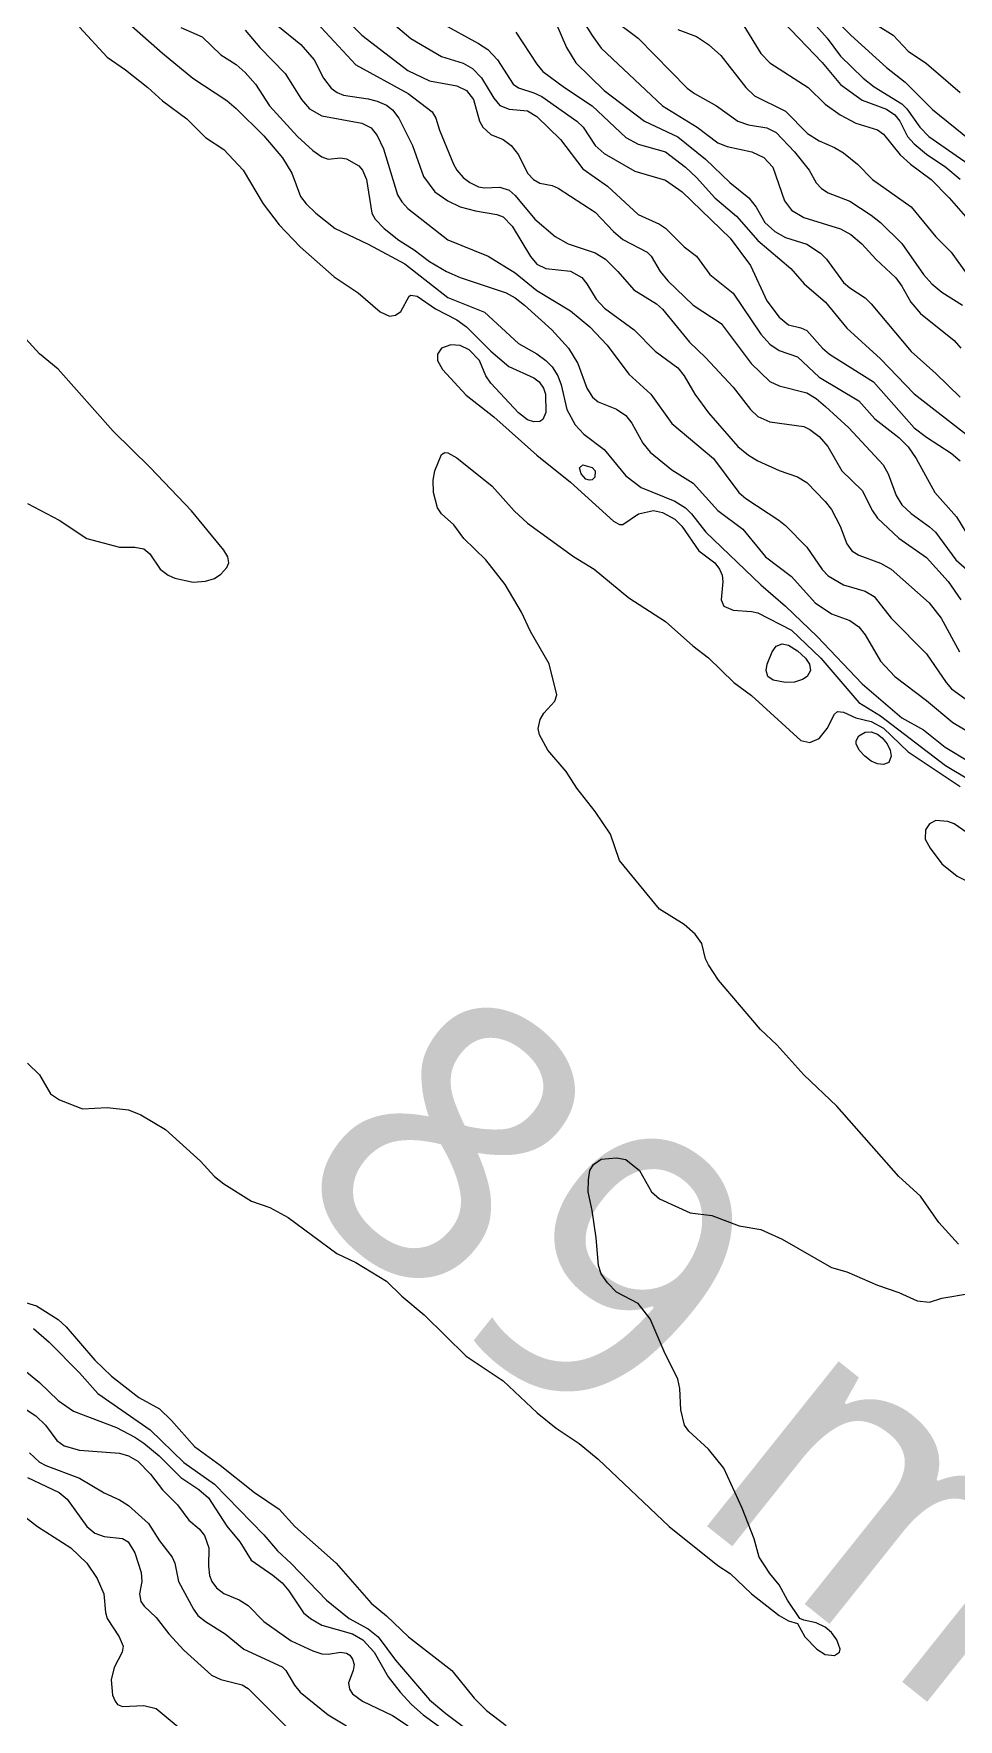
# Model space of a CAD drawing. Extents: x 474277 to 475042, y 254928 to 255625.
# Drawn here: x 474671.67 to 474694.77, y 255047.68 to 255089.81 of the extents above; entities that cross this region are included whole.
import ezdxf

# ---------------------------------------------------------------- set-up
doc = ezdxf.new("R2010")
doc.units = 0
doc.header["$MEASUREMENT"] = 0
doc.layers.add('BaseMapV2_DTM_export_MonNov09090547073261 — entities', color=1, linetype='CONTINUOUS')
doc.styles.get("Standard").update_dxf_attribs({"font": 'romans.shx'})

msp = doc.modelspace()

# ---------------------------------------------------------------- linework, layer by layer
at = {"layer": 'BaseMapV2_DTM_export_MonNov09090547073261 — entities', "color": 15, "linetype": 'Continuous', "true_color": 0xb7484b}
for points in [[(474679.257, 255091.25, 87), (474681.097, 255089.683, 87), (474681.864, 255089.234, 87), (474682.401, 255089.069, 87), (474682.631, 255088.938, 87), (474682.861, 255088.7, 87), (474683.167, 255088.195, 87), (474683.321, 255088.012, 87), (474683.551, 255087.917, 87), (474684.011, 255087.876, 87), (474684.241, 255087.74, 87), (474684.835, 255087.162, 87), (474685.391, 255086.43, 87), (474686.004, 255085.998, 87), (474686.771, 255085.29, 87), (474687.308, 255085.05, 87), (474687.461, 255084.947, 87), (474687.923, 255084.478, 87), (474688.228, 255084.247, 87), (474688.565, 255083.788, 87), (474689.148, 255083.322, 87), (474689.838, 255082.298, 87), (474690.068, 255082.048, 87), (474690.298, 255081.894, 87), (474690.758, 255081.733, 87), (474691.295, 255081.225, 87), (474692.292, 255080.629, 87), (474692.692, 255080.184, 87), (474693.289, 255079.718, 87), (474693.519, 255079.485, 87), (474693.723, 255079.188, 87), (474694.184, 255078.344, 87), (474694.726, 255077.731, 87), (474695.106, 255077.117, 87)], [(474673.276, 255090.754, 88.5), (474674.886, 255089.322, 88.5), (474675.648, 255088.695, 88.5), (474676.497, 255088.134, 88.5), (474676.727, 255087.938, 88.5), (474677.417, 255087.255, 88.5), (474677.891, 255086.702, 88.5), (474678.123, 255086.318, 88.5), (474678.337, 255085.739, 88.5), (474678.478, 255085.552, 88.5), (474678.72, 255085.319, 88.5), (474679.207, 255084.938, 88.5), (474680.024, 255084.551, 88.5), (474680.944, 255084.052, 88.5), (474682.017, 255083.212, 88.5), (474682.937, 255082.845, 88.5), (474683.781, 255082.061, 88.5), (474684.241, 255081.807, 88.5), (474684.471, 255081.642, 88.5), (474684.624, 255081.485, 88.5), (474684.765, 255081.258, 88.5), (474684.847, 255081.028, 88.5), (474684.991, 255080.414, 88.5), (474685.199, 255080.031, 88.5), (474685.414, 255079.801, 88.5), (474685.928, 255079.418, 88.5), (474686.465, 255078.755, 88.5), (474686.848, 255078.469, 88.5), (474687.691, 255078.121, 88.5), (474687.957, 255077.961, 88.5), (474688.11, 255077.807, 88.5), (474688.467, 255077.347, 88.5), (474689.838, 255076.032, 88.5), (474690.452, 255075.504, 88.5), (474691.246, 255074.74, 88.5), (474692.369, 255073.563, 88.5), (474693.365, 255072.71, 88.5), (474693.902, 255072.411, 88.5), (474694.445, 255071.98, 88.5), (474695.052, 255071.613, 88.5)], [(474679.104, 255090.545, 87.25), (474679.87, 255089.769, 87.25), (474681.021, 255088.887, 87.25), (474681.557, 255088.628, 87.25), (474682.247, 255088.504, 87.25), (474682.488, 255088.389, 87.25), (474682.661, 255088.159, 87.25), (474682.812, 255087.622, 87.25), (474682.895, 255087.469, 87.25), (474683.091, 255087.289, 87.25), (474683.405, 255087.162, 87.25), (474683.6, 255087.009, 87.25), (474683.787, 255086.778, 87.25), (474684.011, 255086.321, 87.25), (474684.155, 255086.165, 87.25), (474684.318, 255086.075, 87.25), (474684.624, 255086.012, 87.25), (474684.778, 255085.945, 87.25), (474685.698, 255085.348, 87.25), (474686.154, 255084.862, 87.25), (474686.388, 255084.663, 87.25), (474687.001, 255084.351, 87.25), (474687.095, 255084.248, 87.25), (474687.324, 255083.865, 87.25), (474687.519, 255083.635, 87.25), (474688.151, 255083.026, 87.25), (474688.85, 255082.561, 87.25), (474689.598, 255081.564, 87.25), (474690.068, 255081.116, 87.25), (474690.298, 255081.005, 87.25), (474690.988, 255080.83, 87.25), (474691.218, 255080.691, 87.25), (474691.457, 255080.491, 87.25), (474692.035, 255079.954, 87.25), (474692.894, 255079.034, 87.25), (474693.021, 255078.804, 87.25), (474693.224, 255078.267, 87.25), (474693.365, 255078.037, 87.25), (474693.595, 255077.815, 87.25), (474694.055, 255077.487, 87.25), (474694.204, 255077.347, 87.25), (474694.708, 255076.657, 87.25), (474695.408, 255076.044, 87.25)], [(474685.161, 255090.493, 86), (474685.621, 255089.759, 86), (474685.851, 255089.444, 86), (474687.385, 255088.005, 86), (474688.252, 255087.469, 86), (474688.765, 255087.076, 86), (474688.995, 255086.985, 86), (474689.615, 255086.855, 86), (474689.915, 255086.711, 86), (474690.135, 255086.472, 86), (474690.427, 255085.628, 86), (474690.605, 255085.4, 86), (474690.912, 255085.213, 86), (474691.832, 255084.933, 86), (474692.085, 255084.785, 86), (474692.367, 255084.555, 86), (474692.709, 255084.171, 86), (474693.212, 255083.707, 86), (474693.365, 255083.496, 86), (474693.584, 255083.098, 86), (474693.825, 255082.817, 86), (474694.669, 255082.139, 86), (474694.837, 255081.948, 86)], [(474678.741, 255090.076, 87.5), (474679.717, 255089.026, 87.5), (474681.03, 255088.312, 87.5), (474681.623, 255087.852, 87.5), (474681.719, 255087.699, 87.5), (474681.814, 255087.392, 87.5), (474682.16, 255086.548, 87.5), (474682.247, 255086.394, 87.5), (474682.401, 255086.215, 87.5), (474682.565, 255086.088, 87.5), (474682.784, 255085.983, 87.5), (474682.937, 255085.956, 87.5), (474683.321, 255085.968, 87.5), (474683.551, 255085.899, 87.5), (474683.704, 255085.765, 87.5), (474684.191, 255085.168, 87.5), (474684.701, 255084.739, 87.5), (474685.024, 255084.555, 87.5), (474685.698, 255084.333, 87.5), (474685.956, 255084.171, 87.5), (474686.267, 255083.865, 87.5), (474686.663, 255083.405, 87.5), (474687.231, 255083.054, 87.5), (474687.385, 255082.924, 87.5), (474688.06, 255082.101, 87.5), (474688.458, 255081.718, 87.5), (474689.148, 255080.972, 87.5), (474689.577, 255080.414, 87.5), (474689.762, 255080.244, 87.5), (474690.068, 255080.104, 87.5), (474690.912, 255079.987, 87.5), (474691.065, 255079.912, 87.5), (474691.295, 255079.74, 87.5), (474691.51, 255079.494, 87.5), (474691.866, 255078.881, 87.5), (474692.369, 255078.388, 87.5), (474692.627, 255077.884, 87.5), (474692.752, 255077.704, 87.5), (474693.289, 255077.201, 87.5), (474693.979, 255076.718, 87.5), (474694.519, 255076.12, 87.5), (474694.84, 255075.66, 87.5)], [(474681.84, 255090.076, 86.75), (474682.784, 255089.564, 86.75), (474683.014, 255089.408, 86.75), (474683.261, 255089.155, 86.75), (474683.652, 255088.542, 86.75), (474683.781, 255088.457, 86.75), (474684.164, 255088.333, 86.75), (474684.363, 255088.235, 86.75), (474685.241, 255087.622, 86.75), (474685.4, 255087.469, 86.75), (474685.696, 255087.009, 86.75), (474685.928, 255086.809, 86.75), (474686.695, 255086.369, 86.75), (474687.461, 255086.147, 86.75), (474687.877, 255085.858, 86.75), (474689.072, 255084.7, 86.75), (474689.581, 255084.018, 86.75), (474689.992, 255083.135, 86.75), (474690.298, 255082.719, 86.75), (474690.528, 255082.531, 86.75), (474690.835, 255082.46, 86.75), (474690.988, 255082.387, 86.75), (474691.377, 255081.948, 86.75), (474691.551, 255081.795, 86.75), (474692.654, 255081.104, 86.75), (474693.672, 255079.958, 86.75), (474693.979, 255079.722, 86.75), (474694.592, 255079.323, 86.75), (474694.822, 255079.134, 86.75)], [(474684.717, 255090.076, 86.25), (474684.981, 255089.462, 86.25), (474685.218, 255089.079, 86.25), (474685.928, 255088.384, 86.25), (474686.929, 255087.622, 86.25), (474687.768, 255087.229, 86.25), (474688.458, 255086.673, 86.25), (474689.062, 255086.088, 86.25), (474689.536, 255085.705, 86.25), (474689.725, 255085.475, 86.25), (474689.94, 255085.092, 86.25), (474690.186, 255084.862, 86.25), (474690.452, 255084.716, 86.25), (474690.988, 255084.543, 86.25), (474691.333, 255084.325, 86.25), (474691.483, 255084.171, 86.25), (474691.909, 255083.592, 86.25), (474692.062, 255083.456, 86.25), (474692.445, 255083.205, 86.25), (474692.599, 255083.056, 86.25), (474693.595, 255081.865, 86.25), (474694.209, 255081.319, 86.25), (474694.822, 255080.721, 86.25)], [(474686.081, 255090.212, 85.75), (474686.775, 255089.692, 85.75), (474687.998, 255088.447, 85.75), (474688.184, 255088.312, 85.75), (474688.734, 255088.005, 85.75), (474689.263, 255087.622, 85.75), (474689.532, 255087.532, 85.75), (474689.992, 255087.456, 85.75), (474690.222, 255087.337, 85.75), (474690.682, 255086.853, 85.75), (474691.046, 255086.395, 85.75), (474691.218, 255086.077, 85.75), (474691.353, 255085.935, 85.75), (474691.525, 255085.834, 85.75), (474692.062, 255085.619, 85.75), (474692.599, 255085.275, 85.75), (474692.832, 255085.092, 85.75), (474693.365, 255084.561, 85.75), (474693.902, 255083.793, 85.75), (474694.113, 255083.558, 85.75), (474694.362, 255083.345, 85.75), (474694.879, 255083.021, 85.75)], [(474690.203, 255090.306, 85), (474691.372, 255089.088, 85), (474691.832, 255088.535, 85), (474692.369, 255088.148, 85), (474692.982, 255087.919, 85), (474693.187, 255087.775, 85), (474693.313, 255087.622, 85), (474693.508, 255087.239, 85), (474693.672, 255087.051, 85), (474693.979, 255086.799, 85), (474694.466, 255086.472, 85), (474694.822, 255086.172, 85)], [(474691.525, 255090.342, 84.5), (474692.092, 255089.769, 84.5), (474692.982, 255088.964, 84.5), (474693.442, 255088.592, 84.5), (474694.132, 255087.911, 84.5), (474695.436, 255086.858, 84.5)], [(474672.816, 255089.974, 88.75), (474673.506, 255089.22, 88.75), (474673.966, 255088.902, 88.75), (474674.518, 255088.465, 88.75), (474674.886, 255088.129, 88.75), (474675.5, 255087.68, 88.75), (474675.96, 255087.212, 88.75), (474676.42, 255086.916, 88.75), (474676.908, 255086.395, 88.75), (474677.408, 255085.552, 88.75), (474677.8, 255085.032, 88.75), (474678.328, 255084.478, 88.75), (474679.18, 255083.727, 88.75), (474679.78, 255083.328, 88.75), (474680.33, 255082.855, 88.75), (474680.56, 255082.751, 88.75), (474680.714, 255082.772, 88.75), (474680.841, 255082.868, 88.75), (474681.055, 255083.251, 88.75), (474681.097, 255083.275, 88.75), (474681.251, 255083.25, 88.75), (474681.711, 255082.933, 88.75), (474682.247, 255082.655, 88.75), (474682.488, 255082.485, 88.75), (474683.094, 255081.871, 88.75), (474683.545, 255081.488, 88.75), (474684.164, 255081.207, 88.75), (474684.303, 255081.104, 88.75), (474684.408, 255080.951, 88.75), (474684.455, 255080.798, 88.75), (474684.466, 255080.338, 88.75), (474684.394, 255080.167, 88.75), (474684.318, 255080.114, 88.75), (474684.164, 255080.106, 88.75), (474684.011, 255080.161, 88.75), (474683.781, 255080.332, 88.75), (474683.091, 255081.071, 88.75), (474682.965, 255081.258, 88.75), (474682.806, 255081.641, 88.75), (474682.554, 255081.903, 88.75), (474682.324, 255082.014, 88.75), (474682.094, 255082.034, 88.75), (474681.864, 255081.95, 88.75), (474681.756, 255081.795, 88.75), (474681.76, 255081.641, 88.75), (474681.881, 255081.411, 88.75), (474682.477, 255080.771, 88.75), (474683.167, 255080.236, 88.75), (474684.241, 255079.271, 88.75), (474685.084, 255078.602, 88.75), (474686.158, 255077.628, 88.75), (474686.311, 255077.542, 88.75), (474686.388, 255077.539, 88.75), (474686.78, 255077.807, 88.75), (474687.155, 255077.889, 88.75), (474687.385, 255077.844, 88.75), (474687.691, 255077.677, 88.75), (474687.863, 255077.501, 88.75), (474688.291, 255076.887, 88.75), (474688.688, 255076.582, 88.75), (474688.809, 255076.427, 88.75), (474688.872, 255076.274, 88.75), (474688.89, 255076.12, 88.75), (474688.845, 255075.66, 88.75), (474688.918, 255075.501, 88.75), (474689.148, 255075.397, 88.75), (474689.608, 255075.371, 88.75), (474689.762, 255075.332, 88.75), (474690.605, 255074.901, 88.75), (474691.338, 255074.204, 88.75), (474692.292, 255073.093, 88.75), (474692.829, 255072.758, 88.75), (474694.45, 255071.52, 88.75), (474695.052, 255071.163, 88.75)], [(474675.346, 255089.959, 88.25), (474675.883, 255089.73, 88.25), (474676.343, 255089.281, 88.25), (474676.727, 255089.041, 88.25), (474676.957, 255088.84, 88.25), (474677.214, 255088.542, 88.25), (474677.559, 255088.005, 88.25), (474678.26, 255087.235, 88.25), (474678.644, 255086.89, 88.25), (474678.874, 255086.726, 88.25), (474679.027, 255086.675, 88.25), (474679.334, 255086.701, 88.25), (474679.487, 255086.68, 88.25), (474679.794, 255086.507, 88.25), (474679.887, 255086.395, 88.25), (474679.983, 255086.165, 88.25), (474680.116, 255085.322, 88.25), (474680.201, 255085.168, 88.25), (474680.424, 255084.938, 88.25), (474680.791, 255084.647, 88.25), (474681.174, 255084.408, 88.25), (474681.557, 255084.114, 88.25), (474681.985, 255083.865, 88.25), (474682.324, 255083.713, 88.25), (474683.472, 255083.328, 88.25), (474683.704, 255083.205, 88.25), (474683.934, 255083.024, 88.25), (474684.613, 255082.408, 88.25), (474685.037, 255081.948, 88.25), (474685.265, 255081.564, 88.25), (474685.494, 255080.951, 88.25), (474685.631, 255080.721, 88.25), (474685.774, 255080.606, 88.25), (474686.235, 255080.424, 88.25), (474686.465, 255080.269, 88.25), (474686.618, 255080.076, 88.25), (474686.888, 255079.571, 88.25), (474687.078, 255079.347, 88.25), (474687.615, 255078.91, 88.25), (474688.151, 255078.571, 88.25), (474688.765, 255077.889, 88.25), (474689.388, 255077.424, 88.25), (474689.957, 255076.734, 88.25), (474690.605, 255076.241, 88.25), (474691.198, 255075.584, 88.25), (474691.602, 255075.307, 88.25), (474692.062, 255075.145, 88.25), (474692.292, 255074.983, 88.25), (474692.445, 255074.786, 88.25), (474692.832, 255074.127, 88.25), (474693.185, 255073.744, 88.25), (474693.979, 255073.144, 88.25), (474694.638, 255072.593, 88.25), (474695.129, 255072.306, 88.25)], [(474676.957, 255089.899, 88), (474677.319, 255089.462, 88), (474677.953, 255088.811, 88), (474678.364, 255088.159, 88), (474678.563, 255087.929, 88), (474678.874, 255087.752, 88), (474679.87, 255087.57, 88), (474680.1, 255087.458, 88), (474680.254, 255087.259, 88), (474680.407, 255086.932, 88), (474680.762, 255085.782, 88), (474680.867, 255085.603, 88), (474681.021, 255085.436, 88), (474682.017, 255084.653, 88), (474683.027, 255084.248, 88), (474683.704, 255083.832, 88), (474684.241, 255083.391, 88), (474685.084, 255082.88, 88), (474685.57, 255082.485, 88), (474685.997, 255082.025, 88), (474686.541, 255081.302, 88), (474687.091, 255080.798, 88), (474687.615, 255080.069, 88), (474688.66, 255079.188, 88), (474689.288, 255078.344, 88), (474689.466, 255078.191, 88), (474690.293, 255077.654, 88), (474690.452, 255077.519, 88), (474690.988, 255076.972, 88), (474691.372, 255076.418, 88), (474691.525, 255076.259, 88), (474691.909, 255076.033, 88), (474692.445, 255075.879, 88), (474692.675, 255075.745, 88), (474693.098, 255075.2, 88), (474693.979, 255074.313, 88), (474694.467, 255073.59, 88), (474694.6, 255073.437, 88), (474695.206, 255073.002, 88)], [(474677.774, 255089.999, 87.75), (474678.349, 255089.539, 87.75), (474678.681, 255089.155, 87.75), (474678.913, 255088.695, 87.75), (474679.104, 255088.444, 87.75), (474679.257, 255088.335, 87.75), (474679.41, 255088.272, 87.75), (474680.024, 255088.181, 87.75), (474680.254, 255088.117, 87.75), (474680.484, 255088.019, 87.75), (474680.637, 255087.902, 87.75), (474680.794, 255087.699, 87.75), (474681.136, 255087.009, 87.75), (474681.41, 255086.242, 87.75), (474681.697, 255085.858, 87.75), (474682.015, 255085.628, 87.75), (474682.324, 255085.481, 87.75), (474682.707, 255085.377, 87.75), (474683.244, 255085.291, 87.75), (474683.397, 255085.228, 87.75), (474683.628, 255085.001, 87.75), (474684.088, 255084.237, 87.75), (474684.241, 255084.051, 87.75), (474684.471, 255083.943, 87.75), (474685.084, 255083.869, 87.75), (474685.366, 255083.711, 87.75), (474685.494, 255083.558, 87.75), (474685.726, 255083.175, 87.75), (474685.93, 255082.945, 87.75), (474686.677, 255082.408, 87.75), (474687.203, 255081.871, 87.75), (474687.768, 255081.457, 87.75), (474687.921, 255081.257, 87.75), (474688.19, 255080.798, 87.75), (474688.535, 255080.332, 87.75), (474689.268, 255079.494, 87.75), (474689.532, 255079.276, 87.75), (474689.762, 255079.133, 87.75), (474690.298, 255078.894, 87.75), (474690.758, 255078.735, 87.75), (474690.988, 255078.593, 87.75), (474691.448, 255078.114, 87.75), (474691.602, 255077.913, 87.75), (474691.823, 255077.501, 87.75), (474691.985, 255077.06, 87.75), (474692.111, 255076.887, 87.75), (474692.292, 255076.776, 87.75), (474692.829, 255076.579, 87.75), (474693.092, 255076.427, 87.75), (474694.049, 255075.584, 87.75), (474694.346, 255075.2, 87.75), (474694.806, 255074.357, 87.75)], [(474683.72, 255089.846, 86.5), (474684.241, 255089.049, 86.5), (474684.394, 255088.866, 86.5), (474684.934, 255088.465, 86.5), (474685.628, 255088.005, 86.5), (474686.465, 255087.215, 86.5), (474686.771, 255087.045, 86.5), (474687.461, 255086.855, 86.5), (474687.954, 255086.472, 86.5), (474688.228, 255086.215, 86.5), (474688.691, 255085.705, 86.5), (474689.233, 255085.245, 86.5), (474689.762, 255084.637, 86.5), (474690.59, 255083.941, 86.5), (474690.925, 255083.558, 86.5), (474691.452, 255083.098, 86.5), (474691.985, 255082.449, 86.5), (474692.829, 255081.679, 86.5), (474693.672, 255080.808, 86.5), (474695.052, 255079.733, 86.5)], [(474687.768, 255089.912, 85.5), (474688.228, 255089.734, 85.5), (474688.535, 255089.54, 85.5), (474688.842, 255089.258, 85.5), (474689.466, 255088.465, 85.5), (474689.685, 255088.251, 85.5), (474690.452, 255087.87, 85.5), (474691.004, 255087.315, 85.5), (474691.295, 255087.128, 85.5), (474691.679, 255086.966, 85.5), (474691.909, 255086.83, 85.5), (474692.256, 255086.548, 85.5), (474692.632, 255086.165, 85.5), (474693.595, 255085.483, 85.5), (474694.209, 255084.727, 85.5), (474694.592, 255084.345, 85.5), (474694.995, 255083.788, 85.5)], [(474689.414, 255089.999, 85.25), (474689.838, 255089.309, 85.25), (474690.064, 255089.079, 85.25), (474691.019, 255088.465, 85.25), (474691.448, 255088.049, 85.25), (474691.819, 255087.775, 85.25), (474692.215, 255087.569, 85.25), (474692.752, 255087.404, 85.25), (474692.905, 255087.298, 85.25), (474693.325, 255086.778, 85.25), (474693.582, 255086.548, 85.25), (474694.097, 255086.165, 85.25), (474694.548, 255085.705, 85.25), (474695.012, 255085.168, 85.25)], [(474691.218, 255090.004, 84.75), (474691.497, 255089.692, 84.75), (474691.832, 255089.248, 84.75), (474692.399, 255088.695, 84.75), (474692.675, 255088.482, 84.75), (474693.365, 255088.056, 84.75), (474693.488, 255087.929, 84.75), (474693.816, 255087.469, 84.75), (474694.038, 255087.239, 84.75), (474695.129, 255086.478, 84.75)], [(474692.773, 255089.999, 84.25), (474693.148, 255089.769, 84.25), (474693.519, 255089.374, 84.25), (474693.979, 255089.062, 84.25), (474694.822, 255088.335, 84.25)], [(474671.513, 255078.068, 88.75), (474672.31, 255077.654, 88.75), (474672.994, 255077.194, 88.75), (474673.813, 255076.973, 88.75), (474674.196, 255076.978, 88.75), (474674.426, 255076.93, 88.75), (474674.571, 255076.811, 88.75), (474674.833, 255076.427, 88.75), (474675.026, 255076.274, 88.75), (474675.195, 255076.197, 88.75), (474675.653, 255076.098, 88.75), (474675.96, 255076.122, 88.75), (474676.19, 255076.191, 88.75), (474676.343, 255076.297, 88.75), (474676.497, 255076.467, 88.75), (474676.543, 255076.581, 88.75), (474676.522, 255076.734, 88.75), (474676.42, 255076.902, 88.75), (474675.615, 255077.884, 88.75), (474674.58, 255078.965, 88.75), (474673.653, 255079.878, 88.75), (474672.279, 255081.425, 88.75), (474671.819, 255081.809, 88.75), (474671.2, 255082.485, 88.75)], [(474694.776, 255059.558, 89), (474694.286, 255060.099, 89), (474693.825, 255060.757, 89), (474693.289, 255061.248, 89), (474691.737, 255063.009, 89), (474690.912, 255063.793, 89), (474690.237, 255064.542, 89), (474689.835, 255064.926, 89), (474688.781, 255066.153, 89), (474688.528, 255066.536, 89), (474688.46, 255066.689, 89), (474688.362, 255067.073, 89), (474688.199, 255067.303, 89), (474687.921, 255067.546, 89), (474687.308, 255067.928, 89), (474686.308, 255069.143, 89), (474686.081, 255069.803, 89), (474685.699, 255070.37, 89), (474685.238, 255070.95, 89), (474684.973, 255071.367, 89), (474684.515, 255071.903, 89), (474684.312, 255072.287, 89), (474684.278, 255072.44, 89), (474684.325, 255072.67, 89), (474684.418, 255072.823, 89), (474684.691, 255073.13, 89), (474684.746, 255073.283, 89), (474684.548, 255074.06, 89), (474684.088, 255074.872, 89), (474683.859, 255075.354, 89), (474683.45, 255076.044, 89), (474682.966, 255076.657, 89), (474682.421, 255077.194, 89), (474682.171, 255077.535, 89), (474681.864, 255077.812, 89), (474681.759, 255077.961, 89), (474681.657, 255078.344, 89), (474681.653, 255078.651, 89), (474681.692, 255078.881, 89), (474681.864, 255079.288, 89), (474681.941, 255079.339, 89), (474682.017, 255079.33, 89), (474682.247, 255079.207, 89), (474683.122, 255078.497, 89), (474683.674, 255077.884, 89), (474684.011, 255077.576, 89), (474685.161, 255076.741, 89), (474685.674, 255076.427, 89), (474686.541, 255075.708, 89), (474687.461, 255075.119, 89), (474688.143, 255074.51, 89), (474688.535, 255074.206, 89), (474689.166, 255073.59, 89), (474689.608, 255073.265, 89), (474690.835, 255072.148, 89), (474691.065, 255072.091, 89), (474691.295, 255072.19, 89), (474691.493, 255072.44, 89), (474691.679, 255072.801, 89), (474691.755, 255072.865, 89), (474691.909, 255072.856, 89), (474692.215, 255072.709, 89), (474692.599, 255072.622, 89), (474692.905, 255072.453, 89), (474693.519, 255071.858, 89), (474694.822, 255070.997, 89)], [(474685.562, 255078.651, 88.75), (474685.468, 255078.677, 88.75), (474685.354, 255078.804, 88.75), (474685.312, 255078.958, 88.75), (474685.391, 255079.033, 88.75), (474685.621, 255078.964, 88.75), (474685.698, 255078.881, 88.75), (474685.692, 255078.727, 88.75), (474685.621, 255078.661, 88.75), (474685.562, 255078.651, 88.75)], [(474690.881, 255073.667, 89), (474690.682, 255073.604, 89), (474690.452, 255073.597, 89), (474690.145, 255073.654, 89), (474690.015, 255073.744, 89), (474689.975, 255073.897, 89), (474689.999, 255074.05, 89), (474690.12, 255074.357, 89), (474690.222, 255074.498, 89), (474690.375, 255074.562, 89), (474690.528, 255074.527, 89), (474690.758, 255074.385, 89), (474690.955, 255074.204, 89), (474691.054, 255074.05, 89), (474691.08, 255073.897, 89), (474690.994, 255073.744, 89), (474690.881, 255073.667, 89)], [(474693.034, 255071.597, 89.25), (474692.905, 255071.542, 89.25), (474692.752, 255071.564, 89.25), (474692.599, 255071.631, 89.25), (474692.436, 255071.75, 89.25), (474692.298, 255071.903, 89.25), (474692.225, 255072.057, 89.25), (474692.224, 255072.133, 89.25), (474692.292, 255072.26, 89.25), (474692.445, 255072.352, 89.25), (474692.599, 255072.358, 89.25), (474692.752, 255072.299, 89.25), (474692.869, 255072.21, 89.25), (474692.999, 255072.057, 89.25), (474693.073, 255071.903, 89.25), (474693.093, 255071.75, 89.25), (474693.034, 255071.597, 89.25)], [(474694.997, 255069.833, 89), (474694.669, 255070.058, 89), (474694.516, 255070.122, 89), (474694.209, 255070.141, 89), (474694.055, 255070.063, 89), (474693.957, 255069.91, 89), (474693.949, 255069.68, 89), (474694.068, 255069.45, 89), (474694.362, 255069.06, 89), (474694.746, 255068.75, 89), (474695.206, 255068.53, 89)], [(474671.516, 255064.082, 89), (474671.819, 255063.789, 89), (474672.092, 255063.316, 89), (474672.311, 255063.162, 89), (474672.893, 255062.939, 89), (474673.506, 255062.976, 89), (474674.043, 255062.913, 89), (474674.35, 255062.792, 89), (474674.963, 255062.426, 89), (474675.841, 255061.629, 89), (474676.19, 255061.245, 89), (474676.42, 255061.065, 89), (474677.11, 255060.632, 89), (474677.57, 255060.471, 89), (474678.03, 255060.227, 89), (474679.245, 255059.328, 89), (474679.717, 255059.103, 89), (474680.484, 255058.637, 89), (474680.867, 255058.261, 89), (474681.429, 255057.795, 89), (474682.477, 255056.762, 89), (474683.397, 255056.141, 89), (474684.248, 255055.341, 89), (474684.722, 255054.958, 89), (474685.299, 255054.574, 89), (474685.774, 255054.182, 89), (474687.548, 255052.504, 89), (474688.765, 255051.53, 89), (474689.072, 255051.331, 89), (474689.602, 255050.817, 89), (474690.298, 255050.275, 89), (474690.528, 255050.142, 89), (474690.758, 255050.078, 89), (474690.941, 255049.744, 89), (474691.236, 255049.437, 89), (474691.448, 255049.302, 89), (474691.679, 255049.279, 89), (474691.802, 255049.36, 89), (474691.825, 255049.437, 89), (474691.738, 255049.667, 89), (474691.602, 255049.854, 89), (474691.448, 255049.985, 89), (474691.218, 255050.096, 89), (474690.912, 255050.158, 89), (474690.813, 255050.204, 89), (474690.503, 255050.664, 89), (474690.298, 255051.045, 89), (474690.068, 255051.329, 89), (474689.801, 255051.737, 89), (474689.676, 255052.198, 89), (474689.373, 255052.964, 89), (474688.917, 255053.961, 89), (474688.535, 255054.439, 89), (474688.038, 255054.881, 89), (474687.932, 255055.035, 89), (474687.84, 255055.418, 89), (474687.813, 255055.955, 89), (474687.763, 255056.185, 89), (474687.425, 255056.875, 89), (474687.078, 255057.692, 89), (474686.771, 255058.079, 89), (474686.235, 255058.356, 89), (474686.004, 255058.59, 89), (474685.851, 255058.815, 89), (474685.784, 255059.022, 89), (474685.727, 255059.712, 89), (474685.628, 255060.402, 89), (474685.527, 255060.862, 89), (474685.529, 255061.169, 89), (474685.567, 255061.399, 89), (474685.657, 255061.552, 89), (474685.851, 255061.684, 89), (474686.235, 255061.718, 89), (474686.465, 255061.674, 89), (474686.804, 255061.399, 89), (474687.104, 255060.862, 89), (474687.308, 255060.692, 89), (474688.075, 255060.341, 89), (474688.611, 255060.271, 89), (474689.302, 255060.018, 89), (474689.838, 255059.923, 89), (474690.375, 255059.681, 89), (474691.602, 255058.976, 89), (474691.985, 255058.864, 89), (474692.752, 255058.536, 89), (474693.289, 255058.353, 89), (474693.749, 255058.144, 89), (474694.055, 255058.112, 89), (474694.362, 255058.206, 89), (474695.052, 255058.328, 89)], [(474670.823, 255058.291, 89.25), (474671.743, 255058.016, 89.25), (474672.279, 255057.672, 89.25), (474672.479, 255057.488, 89.25), (474673.2, 255056.66, 89.25), (474673.612, 255056.261, 89.25), (474674.298, 255055.725, 89.25), (474674.81, 255055.442, 89.25), (474675.116, 255055.154, 89.25), (474675.689, 255054.498, 89.25), (474676.332, 255054.038, 89.25), (474677.186, 255053.348, 89.25), (474677.8, 255052.937, 89.25), (474678.197, 255052.504, 89.25), (474679.225, 255051.584, 89.25), (474680.1, 255050.587, 89.25), (474680.484, 255050.268, 89.25), (474681.035, 255049.744, 89.25), (474682.12, 255048.9, 89.25), (474682.678, 255048.21, 89.25), (474682.982, 255047.904, 89.25), (474683.474, 255047.531, 89.25)], [(474671.666, 255057.447, 89.5), (474672.053, 255057.105, 89.5), (474672.816, 255056.345, 89.5), (474673.276, 255055.823, 89.5), (474674.58, 255054.92, 89.5), (474675.423, 255054.101, 89.5), (474676.19, 255053.562, 89.5), (474677.417, 255052.29, 89.5), (474677.766, 255051.891, 89.5), (474678.107, 255051.576, 89.5), (474678.985, 255050.664, 89.5), (474679.551, 255050.204, 89.5), (474680.024, 255049.943, 89.5), (474680.274, 255049.744, 89.5), (474680.714, 255049.164, 89.5), (474681.557, 255048.17, 89.5), (474681.971, 255047.827, 89.5), (474683.199, 255046.907, 89.5)], [(474671.359, 255056.474, 89.75), (474671.819, 255056.104, 89.75), (474672.281, 255055.648, 89.75), (474672.663, 255055.382, 89.75), (474673.736, 255054.974, 89.75), (474674.196, 255054.736, 89.75), (474674.426, 255054.583, 89.75), (474674.809, 255054.268, 89.75), (474675.346, 255053.729, 89.75), (474675.796, 255053.424, 89.75), (474676.037, 255053.217, 89.75), (474676.497, 255052.511, 89.75), (474676.823, 255052.121, 89.75), (474677.108, 255051.661, 89.75), (474677.647, 255051.288, 89.75), (474677.877, 255051.091, 89.75), (474678.044, 255050.894, 89.75), (474678.414, 255050.349, 89.75), (474678.59, 255050.204, 89.75), (474678.874, 255050.034, 89.75), (474679.639, 255049.821, 89.75), (474679.898, 255049.667, 89.75), (474680.179, 255049.36, 89.75), (474680.529, 255048.747, 89.75), (474680.824, 255048.364, 89.75), (474681.109, 255048.057, 89.75), (474681.404, 255047.796, 89.75), (474682.736, 255046.83, 89.75)], [(474671.436, 255055.462, 90), (474671.723, 255055.265, 90), (474671.962, 255055.035, 90), (474672.246, 255054.651, 90), (474672.433, 255054.519, 90), (474672.816, 255054.409, 90), (474673.813, 255054.334, 90), (474674.043, 255054.265, 90), (474674.273, 255054.135, 90), (474674.585, 255053.808, 90), (474674.886, 255053.42, 90), (474675.267, 255053.041, 90), (474675.549, 255052.658, 90), (474675.807, 255052.443, 90), (474675.934, 255052.274, 90), (474676.048, 255051.967, 90), (474676.035, 255051.507, 90), (474676.061, 255051.277, 90), (474676.124, 255051.124, 90), (474676.239, 255050.971, 90), (474676.42, 255050.825, 90), (474676.803, 255050.668, 90), (474677.033, 255050.528, 90), (474677.423, 255050.127, 90), (474678.107, 255049.643, 90), (474678.644, 255049.394, 90), (474678.874, 255049.318, 90), (474679.027, 255049.31, 90), (474679.334, 255049.365, 90), (474679.487, 255049.337, 90), (474679.57, 255049.284, 90), (474679.64, 255049.19, 90), (474679.676, 255049.054, 90), (474679.653, 255048.9, 90), (474679.536, 255048.594, 90), (474679.562, 255048.44, 90), (474679.64, 255048.317, 90), (474679.886, 255048.134, 90), (474680.637, 255047.781, 90), (474681.028, 255047.52, 90)], [(474671.569, 255054.344, 90.25), (474671.817, 255054.114, 90.25), (474671.973, 255054.028, 90.25), (474672.816, 255053.708, 90.25), (474673.43, 255053.341, 90.25), (474673.813, 255053.169, 90.25), (474674.043, 255053.027, 90.25), (474674.541, 255052.581, 90.25), (474674.81, 255052.146, 90.25), (474675.127, 255051.737, 90.25), (474675.193, 255051.584, 90.25), (474675.292, 255051.124, 90.25), (474675.663, 255050.434, 90.25), (474675.772, 255050.281, 90.25), (474675.96, 255050.125, 90.25), (474676.455, 255049.821, 90.25), (474676.921, 255049.437, 90.25), (474677.877, 255048.993, 90.25), (474677.971, 255048.9, 90.25), (474678.184, 255048.535, 90.25), (474678.327, 255048.364, 90.25), (474679.027, 255047.794, 90.25), (474679.487, 255047.522, 90.25)], [(474671.513, 255053.729, 90.5), (474672.309, 255053.348, 90.5), (474672.509, 255053.182, 90.5), (474672.999, 255052.504, 90.5), (474673.2, 255052.332, 90.5), (474673.43, 255052.252, 90.5), (474673.89, 255052.205, 90.5), (474674.034, 255052.121, 90.5), (474674.196, 255051.847, 90.5), (474674.353, 255051.354, 90.5), (474674.369, 255051.124, 90.5), (474674.314, 255050.817, 90.5), (474674.35, 255050.632, 90.5), (474674.434, 255050.511, 90.5), (474674.733, 255050.228, 90.5), (474675.047, 255049.821, 90.5), (474675.423, 255049.408, 90.5), (474676.113, 255048.784, 90.5), (474676.343, 255048.677, 90.5), (474676.88, 255048.547, 90.5), (474677.033, 255048.454, 90.5), (474678.03, 255047.456, 90.5)], [(474671.206, 255052.936, 90.75), (474671.764, 255052.504, 90.75), (474672.594, 255051.967, 90.75), (474672.996, 255051.584, 90.75), (474673.257, 255051.201, 90.75), (474673.425, 255050.817, 90.75), (474673.462, 255050.357, 90.75), (474673.506, 255050.204, 90.75), (474673.809, 255049.744, 90.75), (474673.906, 255049.514, 90.75), (474673.878, 255049.36, 90.75), (474673.68, 255048.977, 90.75), (474673.609, 255048.67, 90.75), (474673.641, 255048.287, 90.75), (474673.702, 255048.134, 90.75), (474673.766, 255048.057, 90.75), (474673.89, 255048.001, 90.75), (474674.426, 255048.03, 90.75), (474674.733, 255047.958, 90.75), (474675.577, 255047.249, 90.75)]]:
    msp.add_polyline3d(points, dxfattribs=at)

# ---------------------------------------------------------------- texts
at = {"layer": 'BaseMapV2_DTM_export_MonNov09090547073261 — entities', "color": 250, "true_color": 0x323232, "insert": (474677.786, 255060.925), "char_height": 0.2, "width": 17.61571, "attachment_point": 7, "rotation": 321.424}
msp.add_mtext('\\fOpen Sans|i0|b0;\\H7.02279;89\\~m', dxfattribs=at)

doc.saveas('drawing.dxf')
